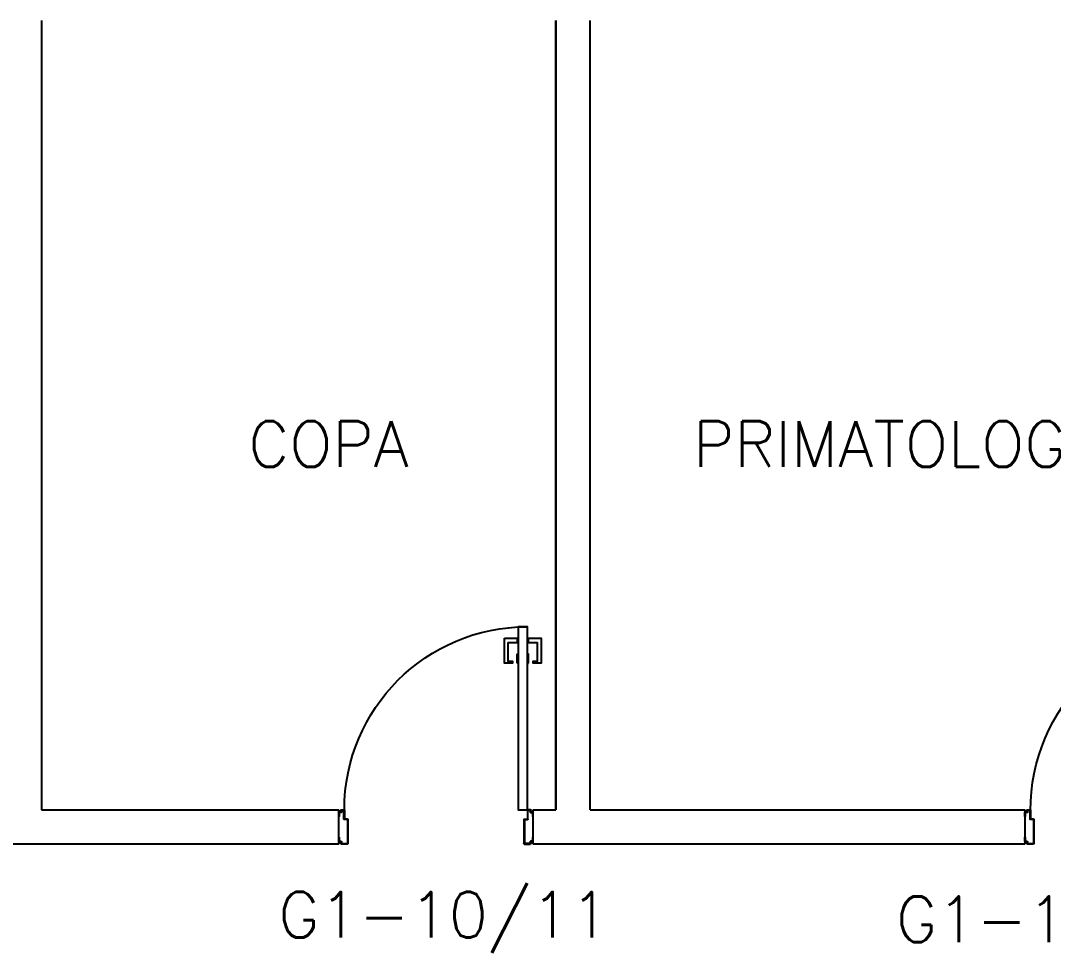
# Model space of a CAD drawing. Header units: millimetres. Extents: x 1887 to 2405, y 1100 to 1335.
# Drawn here: x 2138.969 to 2143.485, y 1239.353 to 1243.448 of the extents above; entities that cross this region are included whole.
import ezdxf

# ---------------------------------------------------------------- set-up
doc = ezdxf.new("R2010")
doc.units = ezdxf.units.MM
for name, color, linetype in [('AR-ALV', 2, 'Continuous'), ('AR-PORTA', 1, 'Continuous'), ('ENDEREÇO', 2, 'Continuous'), ('maçaneta', 1, 'Continuous'), ('mov', 1, 'Continuous'), ('PM-PERFIL U-C', 2, 'Continuous'), ('PM-VIDRO', 1, 'Continuous'), ('pm1', 2, 'Continuous'), ('pm2', 2, 'Continuous'), ('TEXTO', 2, 'Continuous')]:
    doc.layers.add(name, color=color, linetype=linetype)
doc.styles.add('UNB-100', font='simplex.shx', dxfattribs={"height": 0.2})
doc.styles.add('UNB1-100', font='simplex.shx', dxfattribs={"height": 0.2})

# ---------------------------------------------------------------- blocks, each defined once
blk = doc.blocks.new('PM3')
at = {"layer": 'maçaneta'}
for points in [[(0.02, 0.825), (-0.035, 0.825), (-0.035, 0.715), (0, 0.715), (0, 0.725), (-0.02, 0.725), (-0.02, 0.8035, -0.414214), (-0.0185, 0.805), (0.02, 0.805)], [(0.125, 0.825), (0.07, 0.825), (0.07, 0.805), (0.1085, 0.805, -0.414214), (0.11, 0.8035), (0.11, 0.725), (0.09, 0.725), (0.09, 0.715), (0.125, 0.715)]]:
    blk.add_lwpolyline(points, format="xyb", close=True, dxfattribs=at)
for points in [[(0.02, 0.715), (0.02, 0.755), (0.025, 0.755), (0.025, 0.715)], [(0.07, 0.715), (0.07, 0.755), (0.065, 0.755), (0.065, 0.715)]]:
    blk.add_lwpolyline(points, close=True, dxfattribs=at)
at = {"layer": 'mov'}
blk.add_arc((0.025, 0.075), 0.8, 0, 90, dxfattribs=at)
at = {"layer": 'PM-PERFIL U-C'}
for p, q in [((0, 0.045), (0, 0.0635)), ((0.0015, 0.065), (0.01, 0.065)), ((0.002, 0.063), (0.002, 0.045)), ((0.0105, 0.063), (0.002, 0.063)), ((0.01, 0.065), (0.01, 0.0735)), ((0.0115, 0.075), (0.0235, 0.075)), ((0.012, 0.073), (0.012, 0.0645)), ((0.023, 0.073), (0.012, 0.073)), ((0.023, 0.0335), (0.023, 0.073)), ((0.025, 0.0735), (0.025, 0.034)), ((0.825, 0.0735), (0.825, 0.034)), ((0.8385, 0.075), (0.8265, 0.075)), ((0.827, 0.073), (0.838, 0.073)), ((0.827, 0.0335), (0.827, 0.073)), ((0.838, 0.073), (0.838, 0.0645)), ((0.8395, 0.063), (0.848, 0.063)), ((0.84, 0.065), (0.84, 0.0735)), ((0.8485, 0.065), (0.84, 0.065)), ((0.848, 0.063), (0.848, 0.045)), ((0.85, 0.045), (0.85, 0.0635)), ((0.002, 0.045), (0, 0.045)), ((0.038, 0.032), (0.0245, 0.032)), ((0.0385, 0.034), (0.025, 0.034)), ((0.038, 0.032), (0.038, -0.073)), ((0.04, 0.0325), (0.04, -0.0735)), ((0.81, 0.0325), (0.81, -0.0735)), ((0.8115, 0.034), (0.825, 0.034)), ((0.812, 0.032), (0.8255, 0.032)), ((0.812, 0.032), (0.812, -0.073)), ((0.848, 0.045), (0.85, 0.045)), ((0, -0.045), (0.002, -0.045)), ((0, -0.0635), (0, -0.045)), ((0.002, -0.045), (0.002, -0.063)), ((0.85, -0.045), (0.848, -0.045)), ((0.848, -0.045), (0.848, -0.063)), ((0.85, -0.0635), (0.85, -0.045)), ((0.01, -0.065), (0.0015, -0.065)), ((0.002, -0.063), (0.0105, -0.063)), ((0.01, -0.0735), (0.01, -0.065)), ((0.0385, -0.075), (0.0115, -0.075)), ((0.012, -0.0645), (0.012, -0.073)), ((0.012, -0.073), (0.038, -0.073)), ((0.8115, -0.075), (0.8385, -0.075)), ((0.838, -0.073), (0.812, -0.073)), ((0.838, -0.0645), (0.838, -0.073)), ((0.848, -0.063), (0.8395, -0.063)), ((0.84, -0.0735), (0.84, -0.065)), ((0.84, -0.065), (0.8485, -0.065))]:
    blk.add_line(p, q, dxfattribs=at)
for centre, start, end in [((0.0015, 0.0635), 90, 180), ((0.0115, 0.0735), 90, 180), ((0.0105, 0.0645), 270, 0), ((0.0235, 0.0735), 360, 90), ((0.8265, 0.0735), 90, 180), ((0.8395, 0.0645), 180, 270), ((0.8385, 0.0735), 0, 90), ((0.8485, 0.0635), 0, 90), ((0.0245, 0.0335), 180, 270), ((0.0385, 0.0325), 0, 90), ((0.8115, 0.0325), 90, 180), ((0.8255, 0.0335), 270, 0), ((0.0015, -0.0635), 180, 270), ((0.0115, -0.0735), 180, 270), ((0.0105, -0.0645), 0, 90), ((0.0385, -0.0735), 269.9386, 0), ((0.8115, -0.0735), 180, 270.0614), ((0.8395, -0.0645), 90, 180), ((0.8385, -0.0735), 270, 0), ((0.8485, -0.0635), 270, 0)]:
    blk.add_arc(centre, 0.0015, start, end, dxfattribs=at)
at = {"layer": 'pm1'}
blk.add_lwpolyline([(0.065, 0.875), (0.065, 0.075), (0.025, 0.075), (0.025, 0.875)], close=True, dxfattribs=at)
blk = doc.blocks.new('PM3V')
at = {"layer": 'maçaneta'}
for points in [[(0.02, 0.9), (-0.035, 0.9), (-0.035, 0.79), (0, 0.79), (0, 0.8), (-0.02, 0.8), (-0.02, 0.8785, -0.414214), (-0.0185, 0.88), (0.02, 0.88)], [(0.125, 0.9), (0.07, 0.9), (0.07, 0.88), (0.1085, 0.88, -0.414214), (0.11, 0.8785), (0.11, 0.8), (0.09, 0.8), (0.09, 0.79), (0.125, 0.79)]]:
    blk.add_lwpolyline(points, format="xyb", close=True, dxfattribs=at)
for points in [[(0.02, 0.79), (0.02, 0.83), (0.025, 0.83), (0.025, 0.79)], [(0.07, 0.79), (0.07, 0.83), (0.065, 0.83), (0.065, 0.79)]]:
    blk.add_lwpolyline(points, close=True, dxfattribs=at)
at = {"layer": 'mov'}
blk.add_arc((0.025, 0.15), 0.8, 356.8472, 90, dxfattribs=at)
at = {"layer": 'PM-PERFIL U-C'}
for p, q in [((0, 0.12), (0, 0.1385)), ((0.0015, 0.14), (0.01, 0.14)), ((0.002, 0.138), (0.002, 0.12)), ((0.0105, 0.138), (0.002, 0.138)), ((0.01, 0.14), (0.01, 0.1485)), ((0.0115, 0.15), (0.0235, 0.15)), ((0.012, 0.148), (0.012, 0.1395)), ((0.023, 0.148), (0.012, 0.148)), ((0.023, 0.1085), (0.023, 0.148)), ((0.025, 0.1485), (0.025, 0.109)), ((0.825, 0.1485), (0.825, 0.109)), ((0.8385, 0.15), (0.8265, 0.15)), ((0.827, 0.148), (0.838, 0.148)), ((0.827, 0.1085), (0.827, 0.148)), ((0.838, 0.148), (0.838, 0.1395)), ((0.8395, 0.138), (0.848, 0.138)), ((0.84, 0.14), (0.84, 0.1485)), ((0.8485, 0.14), (0.84, 0.14)), ((0.848, 0.138), (0.848, 0.12)), ((0.85, 0.12), (0.85, 0.1385)), ((0.002, 0.12), (0, 0.12)), ((0.038, 0.107), (0.0245, 0.107)), ((0.0385, 0.109), (0.025, 0.109)), ((0.038, 0.107), (0.038, 0.002)), ((0.04, 0.1075), (0.04, 0.0015)), ((0.81, 0.1075), (0.81, 0.0015)), ((0.8115, 0.109), (0.825, 0.109)), ((0.812, 0.107), (0.8255, 0.107)), ((0.812, 0.107), (0.812, 0.002)), ((0.848, 0.12), (0.85, 0.12)), ((0, 0.03), (0.002, 0.03)), ((0, 0.0115), (0, 0.03)), ((0.01, 0.01), (0.0015, 0.01)), ((0.002, 0.03), (0.002, 0.012)), ((0.002, 0.012), (0.0105, 0.012)), ((0.01, 0.0015), (0.01, 0.01)), ((0.0385, 0), (0.0115, 0)), ((0.012, 0.0105), (0.012, 0.002)), ((0.012, 0.002), (0.038, 0.002)), ((0.8115, 0), (0.8385, 0)), ((0.838, 0.002), (0.812, 0.002)), ((0.838, 0.0105), (0.838, 0.002)), ((0.848, 0.012), (0.8395, 0.012)), ((0.84, 0.0015), (0.84, 0.01)), ((0.84, 0.01), (0.8485, 0.01)), ((0.85, 0.03), (0.848, 0.03)), ((0.848, 0.03), (0.848, 0.012)), ((0.85, 0.0115), (0.85, 0.03))]:
    blk.add_line(p, q, dxfattribs=at)
for centre, start, end in [((0.0015, 0.1385), 90, 180), ((0.0115, 0.1485), 90, 180), ((0.0105, 0.1395), 270, 0), ((0.0235, 0.1485), 360, 90), ((0.8265, 0.1485), 90, 180), ((0.8395, 0.1395), 180, 270), ((0.8385, 0.1485), 0, 90), ((0.8485, 0.1385), 0, 90), ((0.0245, 0.1085), 180, 270), ((0.0385, 0.1075), 0, 90), ((0.8115, 0.1075), 90, 180), ((0.8255, 0.1085), 270, 0), ((0.0015, 0.0115), 180, 270), ((0.0115, 0.0015), 180, 270), ((0.0105, 0.0105), 0, 90), ((0.0385, 0.0015), 269.9386, 0), ((0.8115, 0.0015), 180, 270.0614), ((0.8395, 0.0105), 90, 180), ((0.8385, 0.0015), 270, 0), ((0.8485, 0.0115), 270, 0)]:
    blk.add_arc(centre, 0.0015, start, end, dxfattribs=at)
at = {"layer": 'PM-VIDRO'}
for p, q in [((0.04, 0.45), (0.04, 0.75)), ((0.05, 0.75), (0.05, 0.45))]:
    blk.add_line(p, q, dxfattribs=at)
at = {"layer": 'pm1'}
for p, q in [((0.025, 0.95), (0.065, 0.95)), ((0.025, 0.75), (0.025, 0.95)), ((0.065, 0.95), (0.065, 0.76)), ((0.04, 0.75), (0.025, 0.75)), ((0.065, 0.76), (0.04, 0.76)), ((0.04, 0.75), (0.04, 0.76)), ((0.05, 0.76), (0.05, 0.75)), ((0.065, 0.75), (0.05, 0.75)), ((0.065, 0.76), (0.065, 0.75)), ((0.025, 0.15), (0.025, 0.45)), ((0.04, 0.45), (0.025, 0.45)), ((0.04, 0.44), (0.04, 0.45)), ((0.065, 0.44), (0.04, 0.44)), ((0.065, 0.45), (0.05, 0.45)), ((0.05, 0.45), (0.05, 0.44)), ((0.065, 0.45), (0.065, 0.44)), ((0.065, 0.44), (0.065, 0.15)), ((0.065, 0.15), (0.025, 0.15))]:
    blk.add_line(p, q, dxfattribs=at)
at = {"layer": 'pm2'}
for p, q in [((0.025, 0.45), (0.025, 0.75)), ((0.065, 0.75), (0.065, 0.45)), ((0.025, 0.15), (0.025, 0.109)), ((0.025, 0.109), (0.035, 0.109)), ((0.8252, 0.109), (0.8152, 0.109)), ((0.8152, 0), (0.8402, 0)), ((0.8402, 0.01), (0.8502, 0.01)), ((0.8402, 0), (0.8402, 0.01))]:
    blk.add_line(p, q, dxfattribs=at)

msp = doc.modelspace()

# ---------------------------------------------------------------- linework, layer by layer
at = {"layer": 'AR-ALV'}
for p, q in [((2139.0597, 1243.4485), (2139.0597, 1239.9985)), ((2141.3097, 1243.4485), (2141.3097, 1239.9985)), ((2141.3097, 1239.9985), (2141.3097, 1243.4485)), ((2141.4597, 1239.9985), (2141.4597, 1243.4485)), ((2139.0597, 1239.9985), (2140.3597, 1239.9985)), ((2140.3597, 1239.8485), (2140.3597, 1239.9985)), ((2141.2097, 1239.9985), (2141.3097, 1239.9985)), ((2141.2097, 1239.8485), (2141.2097, 1239.9985)), ((2141.4597, 1239.9985), (2143.3597, 1239.9985)), ((2143.3597, 1239.9985), (2143.3597, 1239.8485)), ((2140.3597, 1239.8485), (2135.9097, 1239.8485)), ((2139.0597, 1239.8485), (2139.0597, 1239.8485)), ((2140.3597, 1239.8485), (2140.3597, 1239.8485)), ((2143.3597, 1239.8485), (2141.2097, 1239.8485))]:
    msp.add_line(p, q, dxfattribs=at)

# ---------------------------------------------------------------- block references
at = {"layer": 'AR-PORTA', "xscale": -1}
for name, p in [('PM3', (2141.2097, 1239.9235)), ('PM3V', (2144.2097, 1239.8485))]:
    msp.add_blockref(name, p, dxfattribs=at)

# ---------------------------------------------------------------- texts
at = {"layer": 'ENDEREÇO', "style": 'UNB1-100'}
for s, p in [('G1-10/11', (2140.0952, 1239.4391)), ('G1-12/11', (2142.7966, 1239.4196))]:
    msp.add_text(s, height=0.2, dxfattribs=at).set_placement(p)
at = {"layer": 'TEXTO', "style": 'UNB-100'}
for s, p in [('COPA', (2139.964, 1241.4973)), ('PRIMATOLOGIA', (2141.9095, 1241.4973))]:
    msp.add_text(s, height=0.2, dxfattribs=at).set_placement(p)

doc.saveas('drawing.dxf')
